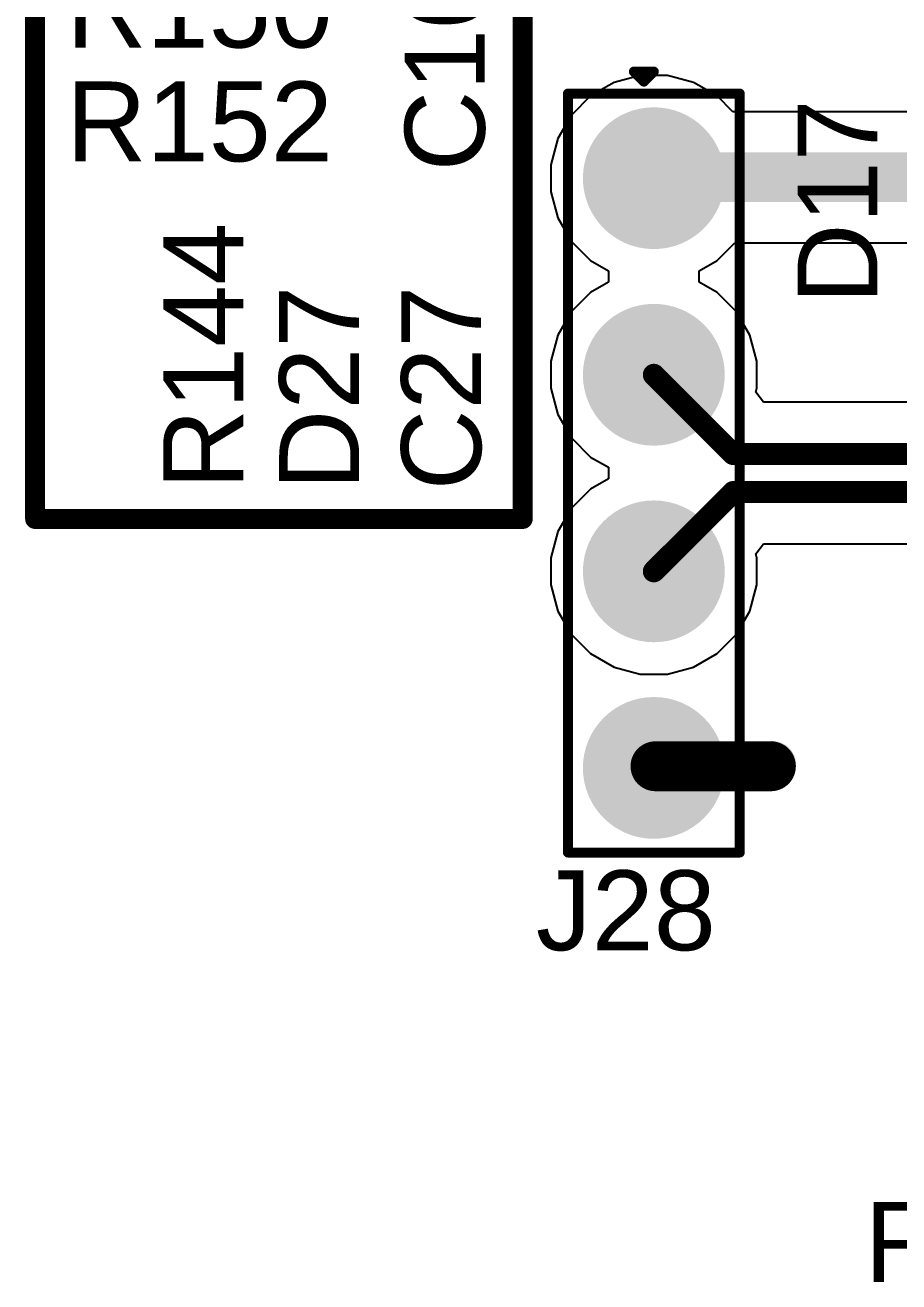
# Model space of a CAD drawing. Header units: millimetres. Extents: x 0 to 214, y 0 to 214.
# Drawn here: x 0.821 to 1.258, y 3.216 to 3.845 of the extents above; entities that cross this region are included whole.
import ezdxf

# ---------------------------------------------------------------- set-up
doc = ezdxf.new("R2010")
doc.units = ezdxf.units.MM
doc.header["$MEASUREMENT"] = 0
for name, color, linetype in [('BottomLayer', 5, 'Continuous'), ('TopLayer', 1, 'Continuous'), ('TopOverlay', 2, 'Continuous'), ('TopPaste', 8, 'Continuous'), ('TopSolder', 216, 'Continuous'), ('ViaHoleLayer', 16, 'Continuous')]:
    doc.layers.add(name, color=color, linetype=linetype)
doc.styles.add('Arial', font='', dxfattribs={"height": 0.2})
doc.styles.get('Arial').set_extended_font_data('Arial')

# ---------------------------------------------------------------- blocks, each defined once
blk = doc.blocks.new('P____4_P___160')
at = {"layer": 'TopLayer'}
h = blk.add_hatch(color=1, dxfattribs=at)
edge = h.paths.add_edge_path()
edge.add_arc((-0.14764, 0), 0.0315, 0, 360)
h = blk.add_hatch(color=1, dxfattribs=at)
edge = h.paths.add_edge_path()
edge.add_arc((-0.04921, 0), 0.0315, 0, 360)
h = blk.add_hatch(color=1, dxfattribs=at)
edge = h.paths.add_edge_path()
edge.add_arc((0.04921, 0), 0.0315, 0, 360)
h = blk.add_hatch(color=1, dxfattribs=at)
edge = h.paths.add_edge_path()
edge.add_arc((0.14764, 0), 0.0315, 0, 360)
at = {"layer": 'TopPaste'}
h = blk.add_hatch(color=8, dxfattribs=at)
edge = h.paths.add_edge_path()
edge.add_arc((-0.14764, 0), 0.0315, 0, 360)
h = blk.add_hatch(color=8, dxfattribs=at)
edge = h.paths.add_edge_path()
edge.add_arc((-0.04921, 0), 0.0315, 0, 360)
h = blk.add_hatch(color=8, dxfattribs=at)
edge = h.paths.add_edge_path()
edge.add_arc((0.04921, 0), 0.0315, 0, 360)
h = blk.add_hatch(color=8, dxfattribs=at)
edge = h.paths.add_edge_path()
edge.add_arc((0.14764, 0), 0.0315, 0, 360)
at = {"layer": 'TopSolder'}
h = blk.add_hatch(color=216, dxfattribs=at)
edge = h.paths.add_edge_path()
edge.add_arc((-0.14764, 0), 0.0355, 0, 360)
h = blk.add_hatch(color=216, dxfattribs=at)
edge = h.paths.add_edge_path()
edge.add_arc((-0.04921, 0), 0.0355, 0, 360)
h = blk.add_hatch(color=216, dxfattribs=at)
edge = h.paths.add_edge_path()
edge.add_arc((0.04921, 0), 0.0355, 0, 360)
h = blk.add_hatch(color=216, dxfattribs=at)
edge = h.paths.add_edge_path()
edge.add_arc((0.14764, 0), 0.0355, 0, 360)
at = {"layer": 'TopOverlay', "const_width": 0.005}
for points in [[(-0.19, -0.043), (-0.19, 0.043)], [(0.19, 0.043), (-0.19, 0.043)], [(0.19, -0.043), (0.19, 0.043)], [(-0.201, -0.01), (-0.201, 0)], [(-0.196, -0.005), (-0.201, 0)], [(-0.201, -0.01), (-0.196, -0.005)], [(0.19, -0.043), (-0.19, -0.043)]]:
    blk.add_lwpolyline(points, dxfattribs=at)
at = {"layer": 'TopOverlay', "const_width": 0.0025}
for points in [[(-0.19125, 0.043, 1), (-0.18875, 0.043, 1)], [(-0.19125, 0.043, 1), (-0.18875, 0.043, 1)], [(0.18875, 0.043, 1), (0.19125, 0.043, 1)], [(0.18875, 0.043, 1), (0.19125, 0.043, 1)], [(-0.20225, 0, 1), (-0.19975, 0, 1)], [(-0.20225, 0, 1), (-0.19975, 0, 1)], [(-0.19725, -0.005, 1), (-0.19475, -0.005, 1)], [(-0.19725, -0.005, 1), (-0.19475, -0.005, 1)], [(-0.20225, -0.01, 1), (-0.19975, -0.01, 1)], [(-0.20225, -0.01, 1), (-0.19975, -0.01, 1)], [(-0.19125, -0.043, 1), (-0.18875, -0.043, 1)], [(-0.19125, -0.043, 1), (-0.18875, -0.043, 1)], [(0.18875, -0.043, 1), (0.19125, -0.043, 1)], [(0.18875, -0.043, 1), (0.19125, -0.043, 1)]]:
    blk.add_lwpolyline(points, format="xyb", close=True, dxfattribs=at)

msp = doc.modelspace()

# ---------------------------------------------------------------- hatches: boundary and pattern name
at = {"layer": 'BottomLayer'}
h = msp.add_hatch(color=5, dxfattribs=at)
edge = h.paths.add_edge_path()
edge.add_arc((1.195, 3.475), 0.01181, 0, 360)
at = {"layer": 'TopLayer'}
msp.add_hatch(color=1, dxfattribs=at).paths.add_polyline_path([(1.1356, 3.7567), (1.33282, 3.7567), (1.33282, 3.78154), (1.1356, 3.78154)])
h = msp.add_hatch(color=1, dxfattribs=at)
edge = h.paths.add_edge_path()
edge.add_arc((1.195, 3.475), 0.01181, 0, 360)
at = {"layer": 'ViaHoleLayer'}
h = msp.add_hatch(color=16, dxfattribs=at)
edge = h.paths.add_edge_path()
edge.add_arc((1.195, 3.475), 0.00591, 0, 360)

# ---------------------------------------------------------------- linework, layer by layer
at = {"layer": 'TopLayer'}
for p, q in [((1.12882, 3.82011), (1.11572, 3.8166)), ((1.14238, 3.82011), (1.12882, 3.82011)), ((1.15547, 3.8166), (1.14238, 3.82011)), ((1.11572, 3.8166), (1.10398, 3.80982)), ((1.16722, 3.80982), (1.15547, 3.8166)), ((1.10398, 3.80982), (1.09439, 3.80023)), ((1.17511, 3.80193), (1.16722, 3.80982)), ((1.27345, 3.80193), (1.17511, 3.80193)), ((1.09439, 3.80023), (1.08761, 3.78849)), ((1.08761, 3.78849), (1.0841, 3.77539)), ((1.0841, 3.77539), (1.0841, 3.76183)), ((1.0841, 3.76183), (1.08761, 3.74874)), ((1.08761, 3.74874), (1.09439, 3.73699)), ((1.09439, 3.73699), (1.10398, 3.72741)), ((1.16722, 3.72741), (1.17612, 3.73631)), ((1.17612, 3.73631), (1.27345, 3.73631)), ((1.10398, 3.72741), (1.11284, 3.72229)), ((1.15835, 3.72229), (1.16722, 3.72741)), ((1.11284, 3.72229), (1.11284, 3.71651)), ((1.15835, 3.71651), (1.15835, 3.72229)), ((1.11284, 3.71651), (1.10398, 3.7114)), ((1.16722, 3.7114), (1.15835, 3.71651)), ((1.10398, 3.7114), (1.09439, 3.70181)), ((1.1768, 3.70181), (1.16722, 3.7114)), ((1.09439, 3.70181), (1.08761, 3.69007)), ((1.18358, 3.69007), (1.1768, 3.70181)), ((1.08761, 3.69007), (1.0841, 3.67697)), ((1.18709, 3.67697), (1.18358, 3.69007)), ((1.0841, 3.67697), (1.0841, 3.66341)), ((1.18709, 3.66341), (1.18709, 3.67697)), ((1.0841, 3.66341), (1.08761, 3.65031)), ((1.18657, 3.66148), (1.18709, 3.66341)), ((1.19041, 3.65648), (1.18657, 3.66148)), ((1.23548, 3.65648), (1.19041, 3.65648)), ((1.2356, 3.6565), (1.23548, 3.65648)), ((1.26852, 3.6565), (1.2356, 3.6565)), ((1.08761, 3.65031), (1.09439, 3.63857)), ((1.09439, 3.63857), (1.10398, 3.62898)), ((1.10398, 3.62898), (1.11284, 3.62386)), ((1.11284, 3.62386), (1.11284, 3.61809)), ((1.10398, 3.61297), (1.09439, 3.60338)), ((1.11284, 3.61809), (1.10398, 3.61297)), ((1.09439, 3.60338), (1.08761, 3.59164)), ((1.08761, 3.59164), (1.0841, 3.57854)), ((1.18657, 3.58048), (1.19041, 3.58548)), ((1.18709, 3.57854), (1.18657, 3.58048)), ((1.19041, 3.58548), (1.24345, 3.58548)), ((1.24345, 3.58548), (1.24357, 3.5855)), ((1.24357, 3.5855), (1.26852, 3.5855)), ((1.0841, 3.57854), (1.0841, 3.56498)), ((1.18709, 3.56498), (1.18709, 3.57854)), ((1.0841, 3.56498), (1.08761, 3.55189)), ((1.18358, 3.55189), (1.18709, 3.56498)), ((1.08761, 3.55189), (1.09439, 3.54014)), ((1.1768, 3.54014), (1.18358, 3.55189)), ((1.09439, 3.54014), (1.10398, 3.53056)), ((1.16722, 3.53056), (1.1768, 3.54014)), ((1.10398, 3.53056), (1.11572, 3.52378)), ((1.15547, 3.52378), (1.16722, 3.53056)), ((1.11572, 3.52378), (1.12882, 3.52027)), ((1.12882, 3.52027), (1.14238, 3.52027)), ((1.14238, 3.52027), (1.15547, 3.52378))]:
    msp.add_line(p, q, dxfattribs=at)
for points, const_width in [([(1.1356, 3.67019), (1.17531, 3.63048)], 0.011), ([(1.17531, 3.63048), (1.23558, 3.63048)], 0.011), ([(1.23558, 3.63048), (1.2356, 3.6305)], 0.011), ([(1.2356, 3.6305), (1.28758, 3.6305)], 0.011), ([(1.1356, 3.57176), (1.17531, 3.61148)], 0.011), ([(1.17531, 3.61148), (1.24345, 3.61148)], 0.011), ([(1.24345, 3.61148), (1.24347, 3.6115)], 0.011), ([(1.24347, 3.6115), (1.28758, 3.6115)], 0.011), ([(1.13643, 3.47417), (1.19417, 3.47417)], 0.025), ([(1.19417, 3.47417), (1.195, 3.475)], 0.01), ([(1.1356, 3.47334), (1.13643, 3.47417)], 0.01)]:
    msp.add_lwpolyline(points, dxfattribs=dict(at, const_width=const_width))
for points, const_width in [([(1.13285, 3.67019, 1), (1.13835, 3.67019, 1)], 0.0055), ([(1.17256, 3.63048, 1), (1.17806, 3.63048, 1)], 0.0055), ([(1.17256, 3.63048, 1), (1.17806, 3.63048, 1)], 0.0055), ([(1.23283, 3.63048, 1), (1.23833, 3.63048, 1)], 0.0055), ([(1.23283, 3.63048, 1), (1.23833, 3.63048, 1)], 0.0055), ([(1.23285, 3.6305, 1), (1.23835, 3.6305, 1)], 0.0055), ([(1.23285, 3.6305, 1), (1.23835, 3.6305, 1)], 0.0055), ([(1.17256, 3.61148, 1), (1.17806, 3.61148, 1)], 0.0055), ([(1.17256, 3.61148, 1), (1.17806, 3.61148, 1)], 0.0055), ([(1.2407, 3.61148, 1), (1.2462, 3.61148, 1)], 0.0055), ([(1.2407, 3.61148, 1), (1.2462, 3.61148, 1)], 0.0055), ([(1.24072, 3.6115, 1), (1.24622, 3.6115, 1)], 0.0055), ([(1.24072, 3.6115, 1), (1.24622, 3.6115, 1)], 0.0055), ([(1.13285, 3.57176, 1), (1.13835, 3.57176, 1)], 0.0055), ([(1.13018, 3.47417, 1), (1.14268, 3.47417, 1)], 0.0125), ([(1.18792, 3.47417, 1), (1.20042, 3.47417, 1)], 0.0125), ([(1.1925, 3.475, 1), (1.1975, 3.475, 1)], 0.005), ([(1.1331, 3.47334, 1), (1.1381, 3.47334, 1)], 0.005), ([(1.13393, 3.47417, 1), (1.13893, 3.47417, 1)], 0.005), ([(1.19167, 3.47417, 1), (1.19667, 3.47417, 1)], 0.005)]:
    msp.add_lwpolyline(points, format="xyb", close=True, dxfattribs=dict(at, const_width=const_width))
at = {"layer": 'TopOverlay', "const_width": 0.01}
for points in [[(0.826, 3.598), (0.826, 4.082)], [(1.07, 3.598), (1.07, 4.082)], [(0.826, 3.598), (1.07, 3.598)]]:
    msp.add_lwpolyline(points, dxfattribs=at)
at = {"layer": 'TopOverlay', "const_width": 0.005}
for points in [[(0.8235, 3.598, 1), (0.8285, 3.598, 1)], [(0.8235, 3.598, 1), (0.8285, 3.598, 1)], [(1.0675, 3.598, 1), (1.0725, 3.598, 1)], [(1.0675, 3.598, 1), (1.0725, 3.598, 1)]]:
    msp.add_lwpolyline(points, format="xyb", close=True, dxfattribs=at)

# ---------------------------------------------------------------- block references
at = {"rotation": 270}
msp.add_blockref('P____4_P___160', (1.1356, 3.62098), dxfattribs=at)

# ---------------------------------------------------------------- texts
at = {"layer": 'TopOverlay', "style": 'Arial'}
for s, p in [('C100', (1.05099, 3.77202)), ('D17', (1.2475, 3.70562)), ('R144', (0.9301, 3.61268)), ('D27', (0.9881, 3.61234)), ('C27', (1.04919, 3.61234))]:
    msp.add_text(s, height=0.04, rotation=90, dxfattribs=at).set_placement(p)
for s, p in [('R150', (0.84145, 3.83404)), ('R152', (0.84145, 3.77704)), ('J28', (1.07655, 3.38204)), ('R142', (1.24102, 3.21601))]:
    msp.add_text(s, height=0.04, dxfattribs=at).set_placement(p)

doc.saveas('drawing.dxf')
